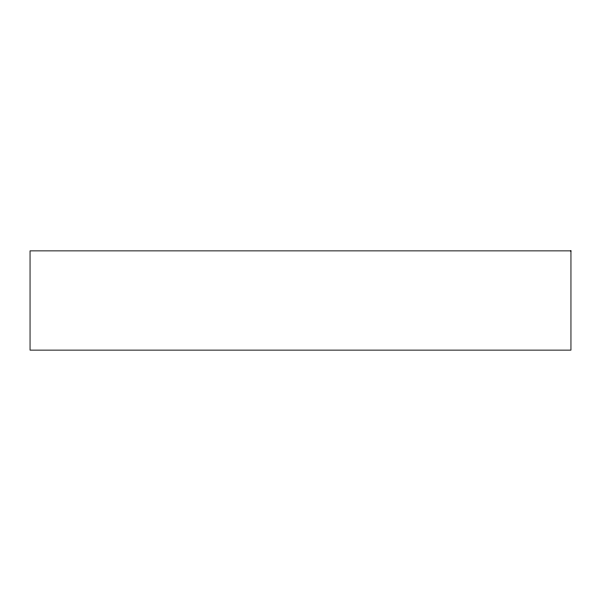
<?xml version="1.0" encoding="UTF-8"?>
<svg xmlns="http://www.w3.org/2000/svg" width="601" height="601" viewBox="0 0 601 601"><rect width="100%" height="100%" fill="white"/><g stroke="black" fill="none" stroke-linecap="round" stroke-linejoin="round"><path stroke-width="0.9" d="M570.95 250.872L30.05 250.872L30.05 350.128L570.95 350.128L570.95 250.872"/></g></svg>
